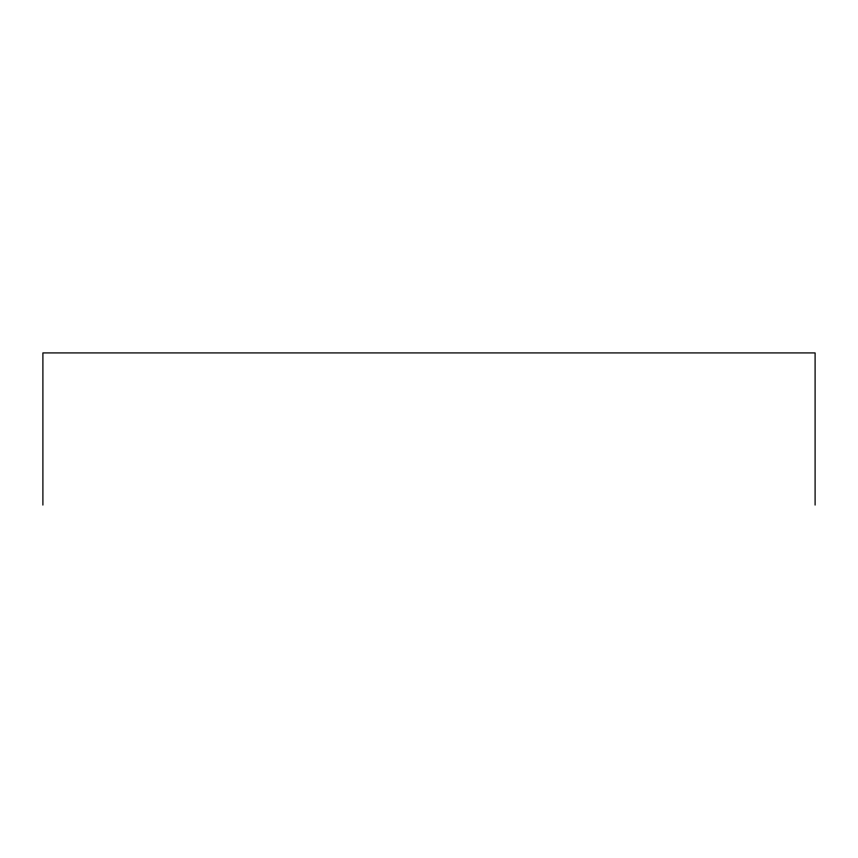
<?xml version="1.0" encoding="UTF-8"?>
<svg xmlns="http://www.w3.org/2000/svg" width="858" height="858" viewBox="0 0 858 858"><rect width="100%" height="100%" fill="white"/><g stroke="black" fill="none" stroke-linecap="round" stroke-linejoin="round"><path stroke-width="1.29" d="M815.1 505.083L815.1 352.917L42.9 352.917L42.9 505.083"/></g></svg>
